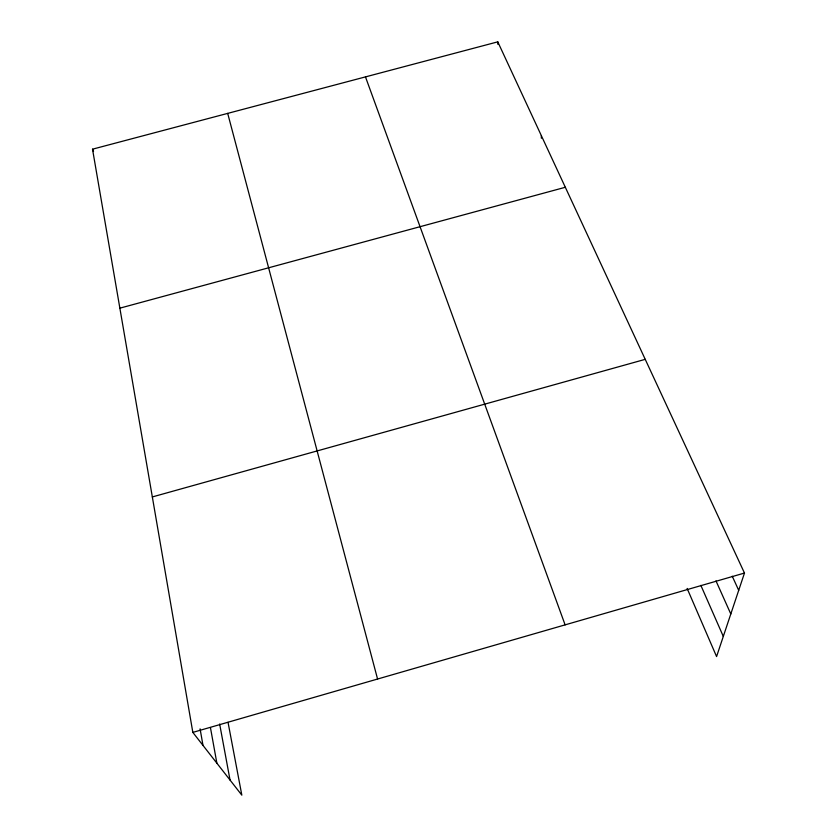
<?xml version="1.0" encoding="UTF-8"?>
<svg xmlns="http://www.w3.org/2000/svg" width="837" height="837" viewBox="0 0 837 837"><rect width="100%" height="100%" fill="white"/><g stroke="black" fill="none" stroke-linecap="round" stroke-linejoin="round"><path stroke-width="1.26" d="M228.041 722.341L241.83 795.15L192.834 732.396L92.52 149.185L497.785 41.85L744.48 573.052L716.577 656.564L687.125 588.421M192.834 732.396L744.48 573.052M152.334 496.937L645.233 359.345M119.869 308.162L565.32 187.279M732.249 576.212L738.705 590.326M715.98 580.888L730.806 613.971M700.862 585.377L723.304 636.423M92.52 149.185L93.524 151.497M365.476 76.889L565.111 624.862M227.695 113.382L377.571 679.037M219.65 724.015L230.039 780.042M210.432 727.541L216.877 763.198M200.085 728.849L202.993 745.411M497.785 41.85L497.889 44.371M541.351 135.657L541.351 138.251"/></g></svg>
